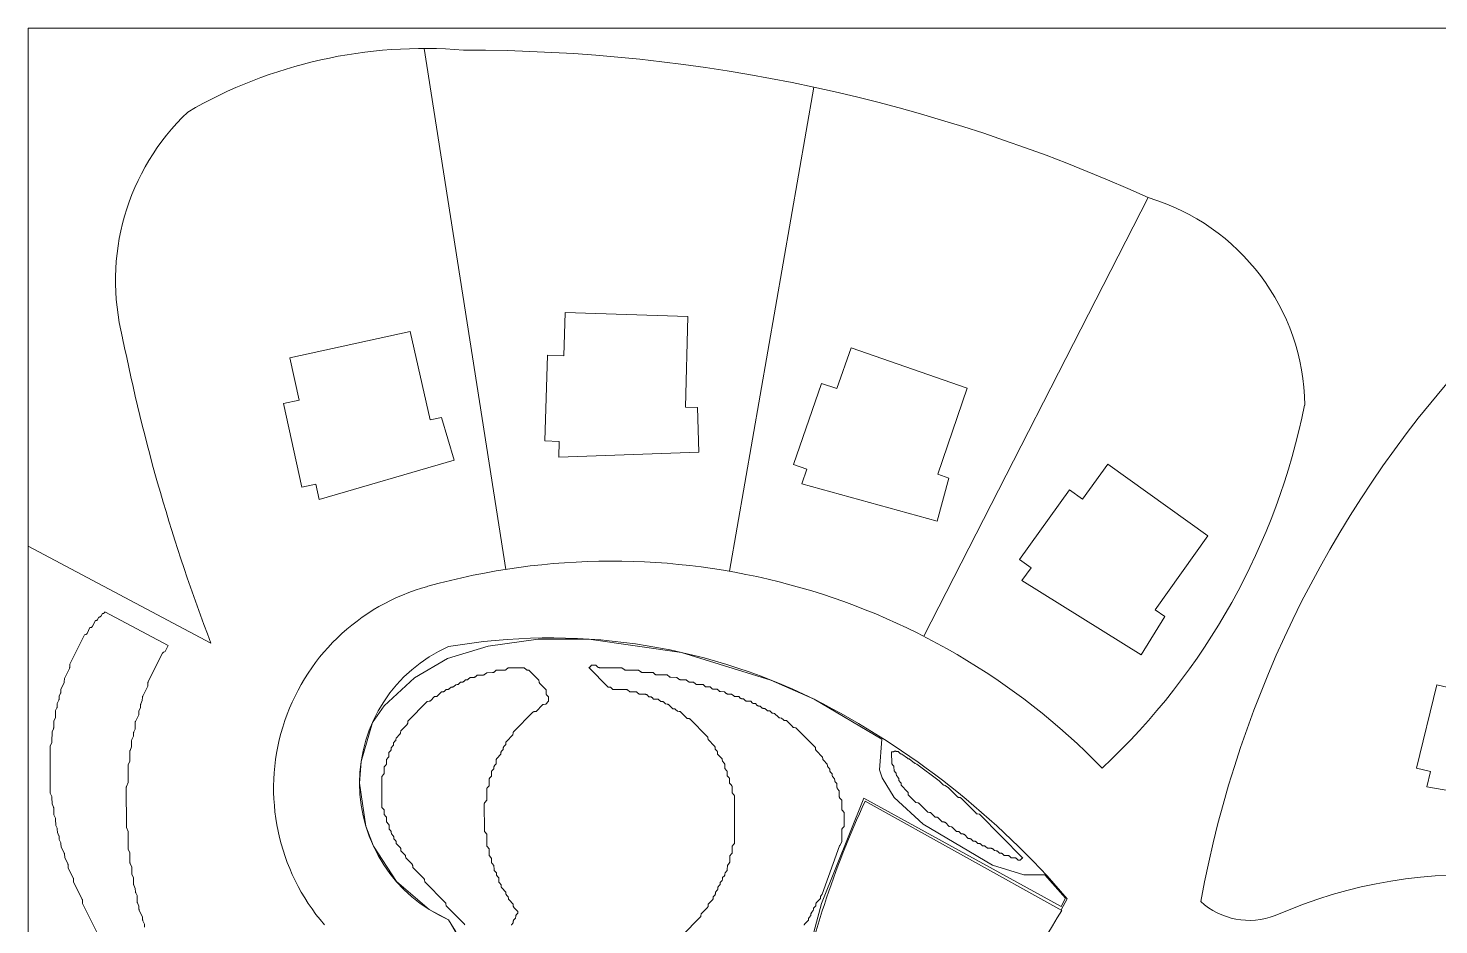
# Model space of a CAD drawing. Header units: inches. Extents: x 36 to 79.4, y 17.3 to 55.9.
# Drawn here: x 36.25 to 51.96, y 45.91 to 55.9 of the extents above; entities that cross this region are included whole.
import ezdxf

# ---------------------------------------------------------------- set-up
doc = ezdxf.new("R2010")
doc.units = ezdxf.units.IN
for name, color, linetype, lineweight in [('01_ORIGINAL_CAD', 7, 'Continuous', 20), ('02_APPROVED_PDF_OUTLINES', 7, 'Continuous', 15), ('03_ADDED_AREAS_SAME_COMPOSITION', 7, 'Continuous', 15), ('04_APPROVED_PERIMETER', 7, 'Continuous', 15)]:
    doc.layers.add(name, color=color, linetype=linetype, lineweight=lineweight)

msp = doc.modelspace()

# ---------------------------------------------------------------- linework, layer by layer
at = {"layer": '01_ORIGINAL_CAD'}
for p, q in [((36.248, 17.906), (36.248, 55.9)), ((36.248, 55.9), (71.442, 55.9))]:
    msp.add_line(p, q, dxfattribs=at)
for points in [[(40.658, 55.675), (41.569, 49.871)], [(45, 55.245), (44.06, 49.85)], [(48.726, 54.013), (46.225, 49.126)], [(38.284, 49.049), (36.248, 50.129)]]:
    msp.add_lwpolyline(points, dxfattribs=at)
for points in [[(43.572, 51.68), (43.598, 52.69), (42.23, 52.734), (42.214, 52.252), (42.035, 52.258), (42.004, 51.303), (42.163, 51.298), (42.158, 51.123), (43.721, 51.177), (43.704, 51.675)], [(40.725, 51.537), (40.502, 52.523), (39.164, 52.23), (39.268, 51.758), (39.093, 51.72), (39.298, 50.787), (39.453, 50.821), (39.491, 50.65), (40.993, 51.087), (40.853, 51.565)], [(46.381, 50.933), (46.709, 51.889), (45.415, 52.34), (45.257, 51.885), (45.088, 51.944), (44.773, 51.041), (44.923, 50.989), (44.866, 50.824), (46.374, 50.409), (46.506, 50.889)], [(48.804, 49.422), (49.389, 50.246), (48.277, 51.045), (47.995, 50.654), (47.85, 50.758), (47.292, 49.982), (47.421, 49.889), (47.319, 49.747), (48.648, 48.921), (48.911, 49.345)], [(53.327, 47.704), (53.561, 48.687), (52.231, 49.012), (52.116, 48.544), (51.942, 48.586), (51.715, 47.658), (51.87, 47.62), (51.829, 47.45), (53.37, 47.181), (53.455, 47.672)]]:
    msp.add_lwpolyline(points, close=True, dxfattribs=at)
for points in [[(44.283, 37.084, 0.090917), (40.931, 45.968, -0.652582), (40.931, 49.011, -0.158741), (45.004, 48.425, -0.098355), (47.824, 46.203), (47.755, 46.078)], [(47.087, 44.63, -0.062406), (47.763, 46.073), (45.572, 47.29, 0.058367), (44.801, 44.944, 0.058367)], [(50.14, 46.014, -0.546754), (57.65, 41.045, 0.171391), (58.184, 40.351, 0.171391)]]:
    msp.add_lwpolyline(points, format="xyb", dxfattribs=at)
for centre, radius, start, end in [((40.658, 50.423), 5.252, 85.2142, 120.0956), ((41.139, 37.317), 18.339, 65.5622, 90.1344), ((39.813, 53.089), 2.593, 133.6015, 194.2753), ((48.026, 51.672), 2.444, 0.7167, 73.3418), ((57.911, 56.571), 21.019, 191.3089, 200.9684), ((61.436, 43.951), 12.326, 136.7478, 169.6154), ((43.034, 53.196), 7.583, 313.0815, 348.6437), ((42.751, 42.34), 7.624, 44.2289, 105.6047), ((41.312, 47.434), 2.33, 105.2161, 220.7715), ((49.852, 46.755), 0.794, 227.0981, 291.2465)]:
    msp.add_arc(centre, radius, start, end, dxfattribs=at)
at = {"layer": '02_APPROVED_PDF_OUTLINES'}
for points in [[(41.113, 45.91), (41.112, 45.912), (41.11, 45.915), (41.108, 45.918), (40.906, 46.122), (40.902, 46.145), (40.902, 46.148), (40.901, 46.151), (40.899, 46.154), (40.897, 46.156), (40.895, 46.159), (40.666, 46.39), (40.663, 46.413), (40.662, 46.416), (40.661, 46.419), (40.66, 46.422), (40.658, 46.425), (40.656, 46.427), (40.534, 46.55), (40.532, 46.57), (40.531, 46.574), (40.53, 46.577), (40.529, 46.58), (40.527, 46.583), (40.525, 46.586), (40.454, 46.658), (40.452, 46.678), (40.452, 46.681), (40.451, 46.684), (40.449, 46.688), (40.447, 46.69), (40.445, 46.693), (40.401, 46.738), (40.399, 46.758), (40.398, 46.762), (40.397, 46.765), (40.396, 46.768), (40.394, 46.771), (40.392, 46.774), (40.348, 46.818), (40.347, 46.835), (40.347, 46.839), (40.346, 46.842), (40.344, 46.845), (40.343, 46.848), (40.34, 46.851), (40.321, 46.871), (40.32, 46.889), (40.32, 46.892), (40.319, 46.896), (40.318, 46.899), (40.316, 46.902), (40.314, 46.905), (40.294, 46.926), (40.292, 46.946), (40.292, 46.949), (40.291, 46.953), (40.289, 46.956), (40.287, 46.959), (40.285, 46.961), (40.268, 46.979), (40.268, 47.019), (40.268, 47.023), (40.267, 47.026), (40.266, 47.029), (40.264, 47.033), (40.262, 47.035), (40.241, 47.059), (40.24, 47.103), (40.24, 47.106), (40.239, 47.109), (40.238, 47.112), (40.237, 47.114), (40.236, 47.117), (40.234, 47.119), (40.215, 47.14), (40.214, 47.183), (40.213, 47.186), (40.213, 47.189), (40.212, 47.192), (40.21, 47.195), (40.209, 47.197), (40.207, 47.2), (40.188, 47.22), (40.188, 47.564), (40.208, 47.587), (40.21, 47.59), (40.211, 47.593), (40.213, 47.596), (40.213, 47.6), (40.214, 47.603), (40.214, 47.671), (40.233, 47.691), (40.234, 47.693), (40.236, 47.696), (40.237, 47.699), (40.238, 47.702), (40.239, 47.705), (40.239, 47.708), (40.24, 47.752), (40.26, 47.775), (40.262, 47.778), (40.264, 47.781), (40.265, 47.784), (40.266, 47.788), (40.266, 47.791), (40.267, 47.832), (40.284, 47.849), (40.286, 47.852), (40.288, 47.855), (40.289, 47.858), (40.29, 47.861), (40.291, 47.865), (40.292, 47.885), (40.312, 47.906), (40.314, 47.909), (40.316, 47.912), (40.317, 47.915), (40.318, 47.918), (40.318, 47.922), (40.319, 47.939), (40.338, 47.96), (40.34, 47.962), (40.342, 47.965), (40.344, 47.969), (40.344, 47.972), (40.345, 47.976), (40.346, 47.992), (40.389, 48.037), (40.392, 48.04), (40.393, 48.043), (40.395, 48.046), (40.396, 48.049), (40.396, 48.052), (40.398, 48.072), (40.469, 48.144), (40.471, 48.147), (40.473, 48.15), (40.474, 48.153), (40.475, 48.156), (40.476, 48.16), (40.477, 48.18), (40.694, 48.4), (40.714, 48.402), (40.717, 48.402), (40.721, 48.403), (40.724, 48.405), (40.727, 48.407), (40.729, 48.409), (40.774, 48.454), (40.793, 48.455), (40.797, 48.456), (40.8, 48.457), (40.803, 48.458), (40.806, 48.46), (40.809, 48.463), (40.853, 48.507), (40.869, 48.508), (40.873, 48.508), (40.876, 48.509), (40.88, 48.51), (40.883, 48.512), (40.885, 48.514), (40.906, 48.534), (40.922, 48.534), (40.926, 48.535), (40.929, 48.536), (40.933, 48.537), (40.936, 48.539), (40.938, 48.541), (40.959, 48.561), (40.975, 48.561), (40.979, 48.562), (40.982, 48.563), (40.986, 48.564), (40.989, 48.566), (40.991, 48.568), (41.012, 48.587), (41.028, 48.588), (41.032, 48.589), (41.035, 48.59), (41.039, 48.591), (41.042, 48.593), (41.044, 48.595), (41.065, 48.615), (41.085, 48.617), (41.089, 48.617), (41.092, 48.618), (41.095, 48.62), (41.098, 48.621), (41.101, 48.624), (41.118, 48.641), (41.134, 48.642), (41.138, 48.642), (41.141, 48.643), (41.145, 48.645), (41.148, 48.647), (41.151, 48.649), (41.171, 48.668), (41.213, 48.669), (41.217, 48.669), (41.22, 48.67), (41.222, 48.671), (41.225, 48.672), (41.228, 48.674), (41.23, 48.676), (41.25, 48.695), (41.316, 48.695), (41.319, 48.695), (41.322, 48.696), (41.325, 48.697), (41.328, 48.698), (41.33, 48.699), (41.333, 48.701), (41.356, 48.721), (41.422, 48.722), (41.425, 48.722), (41.428, 48.723), (41.431, 48.723), (41.434, 48.725), (41.437, 48.726), (41.439, 48.728), (41.462, 48.748), (41.555, 48.749), (41.558, 48.749), (41.561, 48.749), (41.564, 48.75), (41.567, 48.752), (41.569, 48.753), (41.572, 48.755), (41.594, 48.775), (41.775, 48.775), (41.795, 48.757), (41.797, 48.754), (41.8, 48.753), (41.804, 48.751), (41.807, 48.75), (41.811, 48.75), (41.827, 48.749), (41.938, 48.637), (41.94, 48.617), (41.94, 48.614), (41.941, 48.61), (41.943, 48.607), (41.945, 48.604), (41.947, 48.602), (42.017, 48.531), (42.018, 48.487), (42.018, 48.484), (42.019, 48.481), (42.02, 48.478), (42.021, 48.476), (42.023, 48.473), (42.025, 48.471), (42.044, 48.451), (42.044, 48.403), (42.013, 48.371), (41.99, 48.368), (41.987, 48.367), (41.984, 48.366), (41.981, 48.365), (41.978, 48.363), (41.976, 48.361), (41.906, 48.29), (41.884, 48.287), (41.881, 48.286), (41.878, 48.285), (41.875, 48.284), (41.872, 48.282), (41.87, 48.28), (41.658, 48.065), (41.656, 48.063), (41.654, 48.06), (41.652, 48.057), (41.651, 48.054), (41.651, 48.051), (41.648, 48.028), (41.576, 47.955), (41.574, 47.953), (41.572, 47.95), (41.571, 47.947), (41.57, 47.943), (41.569, 47.94), (41.568, 47.92), (41.548, 47.899), (41.546, 47.896), (41.544, 47.893), (41.543, 47.89), (41.542, 47.886), (41.541, 47.883), (41.541, 47.865), (41.522, 47.845), (41.519, 47.842), (41.518, 47.839), (41.516, 47.836), (41.515, 47.832), (41.515, 47.829), (41.514, 47.812), (41.469, 47.765), (41.467, 47.762), (41.465, 47.76), (41.464, 47.757), (41.463, 47.754), (41.462, 47.751), (41.462, 47.748), (41.461, 47.704), (41.444, 47.687), (41.442, 47.684), (41.44, 47.681), (41.439, 47.678), (41.438, 47.675), (41.437, 47.671), (41.435, 47.651), (41.416, 47.63), (41.414, 47.628), (41.412, 47.625), (41.411, 47.622), (41.41, 47.62), (41.409, 47.617), (41.409, 47.614), (41.408, 47.569), (41.388, 47.546), (41.386, 47.543), (41.384, 47.54), (41.383, 47.537), (41.382, 47.533), (41.382, 47.53), (41.382, 47.462), (41.362, 47.439), (41.36, 47.436), (41.358, 47.433), (41.357, 47.429), (41.356, 47.426), (41.356, 47.422), (41.356, 47.3), (41.335, 47.274), (41.333, 47.271), (41.331, 47.268), (41.33, 47.265), (41.329, 47.262), (41.329, 47.258), (41.33, 46.963), (41.33, 46.96), (41.331, 46.956), (41.332, 46.953), (41.333, 46.95), (41.335, 46.947), (41.356, 46.921), (41.357, 46.799), (41.357, 46.796), (41.358, 46.792), (41.359, 46.789), (41.361, 46.786), (41.363, 46.783), (41.383, 46.76), (41.384, 46.692), (41.384, 46.688), (41.385, 46.685), (41.386, 46.681), (41.388, 46.678), (41.39, 46.675), (41.41, 46.652), (41.41, 46.611), (41.411, 46.608), (41.411, 46.604), (41.413, 46.601), (41.414, 46.598), (41.416, 46.595), (41.437, 46.572), (41.438, 46.527), (41.438, 46.524), (41.439, 46.522), (41.44, 46.519), (41.441, 46.516), (41.443, 46.513), (41.445, 46.511), (41.464, 46.49), (41.466, 46.47), (41.466, 46.466), (41.467, 46.463), (41.469, 46.46), (41.471, 46.457), (41.473, 46.454), (41.49, 46.437), (41.49, 46.397), (41.491, 46.393), (41.491, 46.39), (41.493, 46.386), (41.494, 46.383), (41.497, 46.38), (41.517, 46.357), (41.518, 46.339), (41.518, 46.336), (41.519, 46.333), (41.52, 46.33), (41.521, 46.328), (41.523, 46.325), (41.525, 46.323), (41.57, 46.276), (41.571, 46.259), (41.571, 46.255), (41.572, 46.252), (41.574, 46.248), (41.576, 46.245), (41.578, 46.243), (41.597, 46.222), (41.598, 46.205), (41.598, 46.202), (41.599, 46.199), (41.6, 46.196), (41.601, 46.194), (41.603, 46.191), (41.605, 46.189), (41.651, 46.141), (41.652, 46.121), (41.653, 46.117), (41.654, 46.114), (41.655, 46.111), (41.657, 46.108), (41.659, 46.106), (41.703, 46.061), (41.703, 46.04), (41.686, 46.023), (41.684, 46.02), (41.682, 46.017), (41.681, 46.014), (41.68, 46.011), (41.679, 46.008), (41.677, 45.987), (41.658, 45.966), (41.656, 45.963), (41.654, 45.96), (41.653, 45.957), (41.652, 45.954), (41.651, 45.95), (41.651, 45.933), (41.632, 45.912), (41.629, 45.91)], [(43.535, 45.794), (43.736, 45.997), (43.738, 46), (43.74, 46.003), (43.741, 46.005), (43.742, 46.008), (43.743, 46.012), (43.746, 46.035), (43.815, 46.105), (43.817, 46.107), (43.819, 46.11), (43.821, 46.113), (43.822, 46.116), (43.822, 46.119), (43.825, 46.142), (43.872, 46.191), (43.874, 46.193), (43.875, 46.195), (43.877, 46.198), (43.878, 46.201), (43.878, 46.204), (43.879, 46.207), (43.879, 46.224), (43.897, 46.242), (43.899, 46.244), (43.901, 46.247), (43.902, 46.25), (43.903, 46.253), (43.904, 46.257), (43.905, 46.277), (43.925, 46.298), (43.927, 46.301), (43.929, 46.304), (43.93, 46.307), (43.931, 46.311), (43.931, 46.314), (43.932, 46.331), (43.951, 46.352), (43.953, 46.355), (43.955, 46.358), (43.957, 46.361), (43.958, 46.364), (43.958, 46.368), (43.959, 46.385), (43.976, 46.403), (43.978, 46.405), (43.98, 46.408), (43.981, 46.411), (43.982, 46.415), (43.983, 46.418), (43.985, 46.438), (44.004, 46.459), (44.006, 46.462), (44.008, 46.465), (44.01, 46.468), (44.01, 46.472), (44.011, 46.475), (44.012, 46.492), (44.031, 46.513), (44.033, 46.515), (44.034, 46.518), (44.035, 46.521), (44.036, 46.524), (44.037, 46.527), (44.037, 46.53), (44.038, 46.574), (44.058, 46.597), (44.061, 46.6), (44.062, 46.603), (44.063, 46.606), (44.064, 46.61), (44.065, 46.613), (44.065, 46.681), (44.085, 46.704), (44.087, 46.707), (44.089, 46.71), (44.09, 46.714), (44.091, 46.717), (44.091, 46.721), (44.091, 46.789), (44.111, 46.812), (44.113, 46.815), (44.115, 46.818), (44.116, 46.821), (44.117, 46.825), (44.117, 46.828), (44.116, 47.344), (44.116, 47.347), (44.115, 47.351), (44.114, 47.354), (44.112, 47.357), (44.11, 47.36), (44.09, 47.383), (44.089, 47.451), (44.089, 47.455), (44.088, 47.458), (44.087, 47.462), (44.085, 47.465), (44.083, 47.468), (44.063, 47.491), (44.062, 47.535), (44.062, 47.538), (44.061, 47.541), (44.06, 47.544), (44.059, 47.547), (44.057, 47.549), (44.055, 47.552), (44.036, 47.572), (44.035, 47.616), (44.035, 47.619), (44.034, 47.622), (44.033, 47.624), (44.032, 47.627), (44.03, 47.63), (44.028, 47.632), (44.01, 47.652), (44.009, 47.696), (44.008, 47.699), (44.008, 47.702), (44.007, 47.705), (44.005, 47.708), (44.004, 47.71), (44.002, 47.713), (43.982, 47.734), (43.98, 47.754), (43.98, 47.757), (43.979, 47.761), (43.977, 47.764), (43.976, 47.767), (43.973, 47.769), (43.929, 47.814), (43.929, 47.831), (43.928, 47.834), (43.927, 47.838), (43.926, 47.841), (43.924, 47.844), (43.922, 47.847), (43.902, 47.868), (43.901, 47.888), (43.9, 47.891), (43.899, 47.895), (43.898, 47.898), (43.896, 47.901), (43.893, 47.903), (43.822, 47.975), (43.821, 47.995), (43.82, 47.999), (43.819, 48.002), (43.818, 48.005), (43.816, 48.008), (43.814, 48.011), (43.623, 48.203), (43.621, 48.205), (43.618, 48.207), (43.614, 48.208), (43.611, 48.209), (43.608, 48.21), (43.588, 48.212), (43.517, 48.283), (43.514, 48.285), (43.511, 48.287), (43.508, 48.289), (43.505, 48.29), (43.501, 48.29), (43.481, 48.292), (43.461, 48.312), (43.458, 48.314), (43.455, 48.316), (43.451, 48.317), (43.448, 48.318), (43.444, 48.319), (43.428, 48.319), (43.384, 48.364), (43.381, 48.366), (43.378, 48.368), (43.375, 48.369), (43.372, 48.37), (43.368, 48.371), (43.348, 48.373), (43.328, 48.392), (43.325, 48.395), (43.322, 48.396), (43.319, 48.398), (43.315, 48.399), (43.312, 48.399), (43.295, 48.4), (43.275, 48.419), (43.272, 48.421), (43.27, 48.423), (43.267, 48.424), (43.264, 48.425), (43.261, 48.426), (43.258, 48.426), (43.215, 48.427), (43.198, 48.444), (43.195, 48.446), (43.192, 48.448), (43.189, 48.45), (43.186, 48.451), (43.183, 48.451), (43.163, 48.453), (43.142, 48.473), (43.139, 48.475), (43.137, 48.476), (43.134, 48.478), (43.131, 48.479), (43.128, 48.479), (43.125, 48.48), (43.055, 48.48), (43.032, 48.501), (43.03, 48.503), (43.027, 48.504), (43.024, 48.506), (43.022, 48.506), (43.019, 48.507), (43.016, 48.507), (42.949, 48.507), (42.926, 48.528), (42.923, 48.529), (42.921, 48.531), (42.918, 48.532), (42.915, 48.533), (42.912, 48.534), (42.909, 48.534), (42.763, 48.534), (42.743, 48.553), (42.741, 48.555), (42.738, 48.557), (42.734, 48.558), (42.731, 48.559), (42.727, 48.56), (42.711, 48.56), (42.495, 48.779), (42.495, 48.779), (42.496, 48.779), (42.499, 48.78), (42.502, 48.782), (42.505, 48.784), (42.507, 48.786), (42.524, 48.803), (42.571, 48.803), (42.594, 48.783), (42.597, 48.781), (42.599, 48.779), (42.602, 48.778), (42.605, 48.777), (42.608, 48.777), (42.611, 48.776), (42.863, 48.776), (42.886, 48.756), (42.889, 48.754), (42.891, 48.753), (42.894, 48.751), (42.897, 48.75), (42.9, 48.75), (42.903, 48.75), (43.049, 48.75), (43.072, 48.729), (43.074, 48.727), (43.077, 48.726), (43.08, 48.725), (43.083, 48.724), (43.086, 48.723), (43.089, 48.723), (43.209, 48.723), (43.231, 48.703), (43.234, 48.701), (43.236, 48.699), (43.239, 48.698), (43.242, 48.697), (43.245, 48.696), (43.248, 48.696), (43.368, 48.696), (43.391, 48.676), (43.393, 48.674), (43.396, 48.672), (43.398, 48.671), (43.401, 48.67), (43.404, 48.67), (43.407, 48.67), (43.474, 48.669), (43.497, 48.649), (43.499, 48.647), (43.502, 48.646), (43.505, 48.644), (43.508, 48.644), (43.51, 48.643), (43.513, 48.643), (43.58, 48.643), (43.6, 48.624), (43.602, 48.622), (43.605, 48.62), (43.607, 48.619), (43.61, 48.618), (43.613, 48.617), (43.616, 48.617), (43.66, 48.616), (43.683, 48.596), (43.685, 48.594), (43.688, 48.592), (43.691, 48.591), (43.693, 48.59), (43.696, 48.589), (43.699, 48.589), (43.766, 48.589), (43.786, 48.57), (43.788, 48.568), (43.791, 48.567), (43.793, 48.565), (43.796, 48.564), (43.799, 48.564), (43.802, 48.563), (43.845, 48.562), (43.865, 48.543), (43.868, 48.541), (43.87, 48.54), (43.873, 48.538), (43.876, 48.537), (43.879, 48.537), (43.882, 48.537), (43.925, 48.536), (43.945, 48.517), (43.947, 48.515), (43.95, 48.513), (43.953, 48.512), (43.956, 48.511), (43.959, 48.51), (43.962, 48.51), (44.005, 48.509), (44.025, 48.49), (44.027, 48.488), (44.03, 48.486), (44.032, 48.485), (44.035, 48.484), (44.038, 48.483), (44.041, 48.483), (44.085, 48.482), (44.108, 48.462), (44.11, 48.46), (44.113, 48.458), (44.116, 48.457), (44.118, 48.456), (44.121, 48.456), (44.124, 48.455), (44.164, 48.455), (44.181, 48.438), (44.184, 48.436), (44.187, 48.434), (44.19, 48.433), (44.193, 48.432), (44.196, 48.431), (44.216, 48.429), (44.237, 48.41), (44.24, 48.408), (44.242, 48.406), (44.245, 48.405), (44.248, 48.404), (44.251, 48.403), (44.254, 48.403), (44.297, 48.402), (44.314, 48.385), (44.317, 48.382), (44.319, 48.38), (44.323, 48.379), (44.326, 48.378), (44.329, 48.377), (44.349, 48.376), (44.37, 48.356), (44.373, 48.354), (44.376, 48.352), (44.379, 48.35), (44.383, 48.35), (44.386, 48.349), (44.403, 48.348), (44.423, 48.329), (44.426, 48.327), (44.429, 48.325), (44.432, 48.324), (44.436, 48.323), (44.439, 48.322), (44.456, 48.322), (44.476, 48.302), (44.479, 48.3), (44.482, 48.298), (44.485, 48.297), (44.489, 48.296), (44.492, 48.296), (44.509, 48.295), (44.529, 48.276), (44.532, 48.273), (44.535, 48.271), (44.539, 48.27), (44.542, 48.269), (44.546, 48.269), (44.562, 48.268), (44.606, 48.224), (44.609, 48.222), (44.612, 48.22), (44.615, 48.218), (44.618, 48.217), (44.622, 48.217), (44.642, 48.215), (44.662, 48.195), (44.665, 48.193), (44.668, 48.191), (44.671, 48.19), (44.675, 48.189), (44.678, 48.188), (44.695, 48.188), (44.766, 48.117), (44.768, 48.114), (44.771, 48.112), (44.774, 48.111), (44.778, 48.11), (44.781, 48.109), (44.801, 48.108), (45.018, 47.888), (45.02, 47.868), (45.021, 47.865), (45.022, 47.861), (45.023, 47.858), (45.025, 47.855), (45.027, 47.853), (45.098, 47.781), (45.1, 47.761), (45.101, 47.757), (45.102, 47.754), (45.103, 47.751), (45.105, 47.748), (45.107, 47.745), (45.151, 47.701), (45.152, 47.684), (45.152, 47.68), (45.153, 47.677), (45.155, 47.674), (45.156, 47.671), (45.159, 47.668), (45.178, 47.647), (45.178, 47.63), (45.179, 47.627), (45.18, 47.623), (45.181, 47.62), (45.183, 47.617), (45.185, 47.614), (45.204, 47.594), (45.205, 47.577), (45.206, 47.573), (45.206, 47.57), (45.208, 47.566), (45.21, 47.563), (45.212, 47.561), (45.231, 47.54), (45.233, 47.519), (45.234, 47.516), (45.235, 47.513), (45.236, 47.509), (45.238, 47.507), (45.24, 47.504), (45.257, 47.486), (45.258, 47.443), (45.259, 47.44), (45.259, 47.437), (45.26, 47.434), (45.262, 47.431), (45.263, 47.429), (45.265, 47.426), (45.284, 47.406), (45.284, 47.339), (45.285, 47.335), (45.285, 47.332), (45.287, 47.328), (45.288, 47.325), (45.291, 47.322), (45.311, 47.299), (45.311, 47.205), (45.311, 47.201), (45.312, 47.198), (45.313, 47.194), (45.315, 47.191), (45.317, 47.188), (45.338, 47.165), (45.338, 47.008), (45.318, 46.985), (45.316, 46.983), (45.314, 46.979), (45.313, 46.976), (45.312, 46.973), (45.312, 46.969), (45.312, 46.836), (45.289, 46.796), (45.288, 46.792), (45.095, 46.252), (45.081, 46.237), (45.079, 46.234), (45.078, 46.231), (45.076, 46.228), (45.075, 46.225), (45.075, 46.221), (45.074, 46.204), (45.031, 46.16), (45.028, 46.157), (45.026, 46.154), (45.025, 46.151), (45.024, 46.148), (45.024, 46.144), (45.022, 46.124), (45.002, 46.103), (45, 46.1), (44.998, 46.097), (44.997, 46.094), (44.996, 46.09), (44.996, 46.087), (44.995, 46.07), (44.976, 46.049), (44.974, 46.046), (44.972, 46.043), (44.97, 46.04), (44.97, 46.037), (44.969, 46.033), (44.968, 46.016), (44.949, 45.995), (44.947, 45.993), (44.945, 45.99), (44.944, 45.986), (44.943, 45.983), (44.943, 45.979), (44.942, 45.963), (44.898, 45.918), (44.896, 45.915), (44.894, 45.912), (44.893, 45.909)]]:
    msp.add_lwpolyline(points, dxfattribs=at)
msp.add_lwpolyline([(45.906, 47.85), (45.908, 47.849), (45.91, 47.847), (45.913, 47.846), (45.916, 47.845), (45.919, 47.844), (45.942, 47.841), (45.961, 47.822), (45.963, 47.82), (45.966, 47.818), (45.968, 47.817), (45.971, 47.816), (45.974, 47.815), (45.982, 47.814), (46.043, 47.767), (46.045, 47.765), (46.048, 47.763), (46.051, 47.762), (46.054, 47.762), (46.062, 47.76), (46.122, 47.713), (46.125, 47.711), (46.129, 47.709), (46.15, 47.701), (46.396, 47.516), (46.439, 47.474), (46.442, 47.472), (46.444, 47.47), (46.447, 47.468), (46.45, 47.467), (46.453, 47.467), (46.465, 47.465), (46.5, 47.439), (46.599, 47.34), (46.601, 47.337), (46.604, 47.335), (46.607, 47.334), (46.61, 47.333), (46.614, 47.332), (46.631, 47.331), (46.645, 47.319), (46.809, 47.154), (46.811, 47.152), (46.814, 47.15), (46.817, 47.148), (46.82, 47.147), (46.823, 47.147), (46.846, 47.143), (47.329, 46.656), (47.329, 46.656), (47.328, 46.655), (47.325, 46.654), (47.322, 46.653), (47.319, 46.651), (47.317, 46.649), (47.3, 46.632), (47.279, 46.632), (47.26, 46.651), (47.257, 46.653), (47.255, 46.654), (47.252, 46.656), (47.249, 46.657), (47.246, 46.657), (47.243, 46.657), (47.2, 46.658), (47.176, 46.679), (47.174, 46.681), (47.172, 46.682), (47.169, 46.683), (47.166, 46.684), (47.163, 46.685), (47.16, 46.685), (47.12, 46.685), (47.103, 46.702), (47.101, 46.705), (47.098, 46.707), (47.095, 46.708), (47.091, 46.709), (47.088, 46.71), (47.068, 46.711), (47.047, 46.731), (47.044, 46.733), (47.041, 46.735), (47.038, 46.736), (47.035, 46.737), (47.031, 46.738), (47.014, 46.739), (46.994, 46.758), (46.992, 46.76), (46.989, 46.761), (46.986, 46.763), (46.983, 46.764), (46.98, 46.764), (46.977, 46.765), (46.934, 46.766), (46.914, 46.785), (46.912, 46.787), (46.908, 46.789), (46.905, 46.79), (46.902, 46.791), (46.898, 46.791), (46.881, 46.792), (46.861, 46.811), (46.858, 46.814), (46.855, 46.815), (46.852, 46.817), (46.849, 46.818), (46.845, 46.818), (46.829, 46.819), (46.811, 46.836), (46.808, 46.839), (46.805, 46.841), (46.802, 46.842), (46.799, 46.843), (46.796, 46.844), (46.776, 46.845), (46.755, 46.865), (46.752, 46.867), (46.749, 46.869), (46.746, 46.87), (46.742, 46.871), (46.739, 46.872), (46.722, 46.873), (46.678, 46.917), (46.676, 46.919), (46.673, 46.921), (46.67, 46.922), (46.666, 46.923), (46.663, 46.924), (46.643, 46.926), (46.622, 46.945), (46.619, 46.948), (46.616, 46.95), (46.613, 46.951), (46.609, 46.952), (46.606, 46.952), (46.59, 46.953), (46.545, 46.997), (46.543, 46.999), (46.54, 47.001), (46.537, 47.003), (46.533, 47.004), (46.53, 47.004), (46.51, 47.006), (46.466, 47.051), (46.463, 47.053), (46.46, 47.055), (46.457, 47.056), (46.454, 47.057), (46.45, 47.058), (46.431, 47.06), (46.386, 47.104), (46.383, 47.107), (46.38, 47.109), (46.377, 47.11), (46.374, 47.111), (46.37, 47.112), (46.351, 47.113), (46.306, 47.158), (46.304, 47.16), (46.301, 47.162), (46.297, 47.164), (46.294, 47.165), (46.291, 47.165), (46.271, 47.167), (46.173, 47.265), (46.171, 47.268), (46.168, 47.269), (46.165, 47.271), (46.161, 47.272), (46.158, 47.272), (46.138, 47.274), (46.053, 47.36), (46.052, 47.38), (46.051, 47.383), (46.05, 47.386), (46.049, 47.39), (46.047, 47.392), (46.044, 47.395), (45.974, 47.467), (45.973, 47.483), (45.973, 47.487), (45.972, 47.49), (45.971, 47.494), (45.969, 47.497), (45.966, 47.499), (45.947, 47.52), (45.947, 47.537), (45.946, 47.541), (45.945, 47.544), (45.944, 47.547), (45.942, 47.55), (45.94, 47.553), (45.92, 47.574), (45.918, 47.594), (45.918, 47.598), (45.917, 47.601), (45.915, 47.604), (45.914, 47.607), (45.911, 47.61), (45.894, 47.627), (45.893, 47.671), (45.893, 47.674), (45.892, 47.677), (45.891, 47.68), (45.89, 47.682), (45.888, 47.685), (45.886, 47.687), (45.868, 47.707), (45.867, 47.836), (45.871, 47.84), (45.887, 47.84), (45.891, 47.841), (45.894, 47.842), (45.898, 47.843), (45.901, 47.845), (45.903, 47.847)], close=True, dxfattribs=at)
at = {"layer": '03_ADDED_AREAS_SAME_COMPOSITION'}
msp.add_lwpolyline([(37.029, 45.802), (36.854, 46.148), (36.851, 46.189), (36.85, 46.193), (36.85, 46.196), (36.848, 46.199), (36.754, 46.386), (36.752, 46.423), (36.752, 46.427), (36.751, 46.43), (36.75, 46.433), (36.694, 46.545), (36.692, 46.582), (36.692, 46.585), (36.691, 46.589), (36.689, 46.592), (36.654, 46.663), (36.652, 46.701), (36.652, 46.704), (36.651, 46.708), (36.649, 46.711), (36.614, 46.782), (36.613, 46.816), (36.613, 46.819), (36.612, 46.823), (36.61, 46.826), (36.594, 46.861), (36.593, 46.895), (36.592, 46.898), (36.592, 46.902), (36.59, 46.905), (36.573, 46.941), (36.572, 46.979), (36.571, 46.982), (36.57, 46.985), (36.569, 46.989), (36.554, 47.02), (36.553, 47.089), (36.553, 47.092), (36.552, 47.096), (36.551, 47.099), (36.533, 47.139), (36.533, 47.212), (36.532, 47.216), (36.531, 47.219), (36.53, 47.222), (36.513, 47.258), (36.512, 47.331), (36.512, 47.335), (36.511, 47.338), (36.51, 47.342), (36.493, 47.377), (36.493, 47.903), (36.51, 47.943), (36.512, 47.946), (36.512, 47.95), (36.512, 47.953), (36.513, 48.062), (36.529, 48.097), (36.531, 48.1), (36.531, 48.104), (36.532, 48.107), (36.532, 48.181), (36.55, 48.221), (36.551, 48.224), (36.552, 48.227), (36.552, 48.231), (36.552, 48.3), (36.568, 48.331), (36.569, 48.334), (36.57, 48.337), (36.57, 48.341), (36.572, 48.379), (36.589, 48.414), (36.59, 48.418), (36.591, 48.421), (36.591, 48.425), (36.592, 48.458), (36.609, 48.494), (36.61, 48.497), (36.611, 48.501), (36.611, 48.504), (36.612, 48.537), (36.647, 48.609), (36.649, 48.612), (36.65, 48.615), (36.65, 48.619), (36.652, 48.656), (36.707, 48.767), (36.709, 48.771), (36.709, 48.774), (36.71, 48.778), (36.711, 48.815), (36.876, 49.143), (36.886, 49.145), (36.889, 49.146), (36.892, 49.147), (36.895, 49.149), (36.898, 49.151), (36.9, 49.153), (36.902, 49.155), (36.904, 49.158), (36.936, 49.223), (36.946, 49.224), (36.949, 49.225), (36.952, 49.226), (36.955, 49.228), (36.957, 49.23), (36.96, 49.232), (36.962, 49.235), (36.964, 49.238), (36.996, 49.301), (37.001, 49.302), (37.004, 49.302), (37.007, 49.303), (37.01, 49.304), (37.013, 49.306), (37.015, 49.307), (37.018, 49.31), (37.02, 49.312), (37.021, 49.315), (37.035, 49.341), (37.041, 49.341), (37.044, 49.342), (37.047, 49.343), (37.05, 49.344), (37.053, 49.345), (37.055, 49.347), (37.058, 49.349), (37.059, 49.352), (37.061, 49.354), (37.075, 49.38), (37.081, 49.381), (37.084, 49.382), (37.087, 49.382), (37.09, 49.384), (37.093, 49.385), (37.095, 49.387), (37.097, 49.389), (37.099, 49.392), (37.101, 49.394), (37.103, 49.398), (37.808, 49.024), (37.773, 48.955), (37.76, 48.951), (37.757, 48.95), (37.754, 48.948), (37.751, 48.946), (37.748, 48.944), (37.746, 48.941), (37.744, 48.938), (37.585, 48.621), (37.583, 48.618), (37.583, 48.614), (37.582, 48.611), (37.579, 48.57), (37.524, 48.458), (37.522, 48.455), (37.521, 48.452), (37.521, 48.448), (37.519, 48.411), (37.502, 48.375), (37.501, 48.371), (37.5, 48.368), (37.5, 48.365), (37.499, 48.331), (37.482, 48.295), (37.481, 48.292), (37.48, 48.289), (37.48, 48.285), (37.479, 48.252), (37.443, 48.176), (37.441, 48.173), (37.441, 48.169), (37.44, 48.166), (37.439, 48.093), (37.424, 48.061), (37.423, 48.058), (37.422, 48.055), (37.421, 48.051), (37.42, 48.014), (37.403, 47.978), (37.402, 47.974), (37.401, 47.971), (37.4, 47.967), (37.4, 47.894), (37.382, 47.854), (37.381, 47.851), (37.38, 47.847), (37.38, 47.844), (37.38, 47.735), (37.362, 47.695), (37.361, 47.692), (37.36, 47.689), (37.36, 47.685), (37.36, 47.496), (37.342, 47.452), (37.341, 47.449), (37.34, 47.446), (37.34, 47.443), (37.341, 47.006), (37.341, 47.003), (37.341, 47), (37.342, 46.997), (37.361, 46.952), (37.361, 46.764), (37.361, 46.76), (37.362, 46.757), (37.363, 46.754), (37.381, 46.714), (37.381, 46.605), (37.381, 46.602), (37.382, 46.598), (37.383, 46.595), (37.401, 46.555), (37.401, 46.486), (37.401, 46.482), (37.402, 46.479), (37.403, 46.476), (37.421, 46.436), (37.422, 46.363), (37.422, 46.359), (37.423, 46.356), (37.424, 46.352), (37.441, 46.316), (37.443, 46.279), (37.443, 46.275), (37.444, 46.272), (37.446, 46.269), (37.461, 46.237), (37.461, 46.169), (37.462, 46.165), (37.462, 46.162), (37.464, 46.158), (37.481, 46.119), (37.482, 46.085), (37.483, 46.081), (37.483, 46.078), (37.485, 46.074), (37.522, 45.999), (37.522, 45.966), (37.523, 45.962), (37.523, 45.959), (37.525, 45.955), (37.542, 45.92), (37.542, 45.886)], dxfattribs=at)
at = {"layer": '04_APPROVED_PERIMETER'}
msp.add_lwpolyline([(41.524, 44.931), (40.931, 45.968), (40.715, 46.083), (40.351, 46.393), (40.093, 46.789), (40.008, 47.011), (39.938, 47.49), (39.956, 47.733), (40.083, 48.165), (40.214, 48.352), (40.55, 48.665), (40.921, 48.88), (41.372, 49.015), (41.929, 49.096), (42.495, 49.095), (43.526, 48.947), (44.523, 48.639), (45.004, 48.425), (45.759, 47.98), (45.733, 47.637), (45.761, 47.551), (45.897, 47.332), (46.219, 47.035), (46.992, 46.578), (47.34, 46.47), (47.576, 46.47), (47.806, 46.21), (47.756, 46.117), (45.559, 47.322), (45.085, 46.151), (44.774, 44.985)], dxfattribs=at)

doc.saveas('drawing.dxf')
